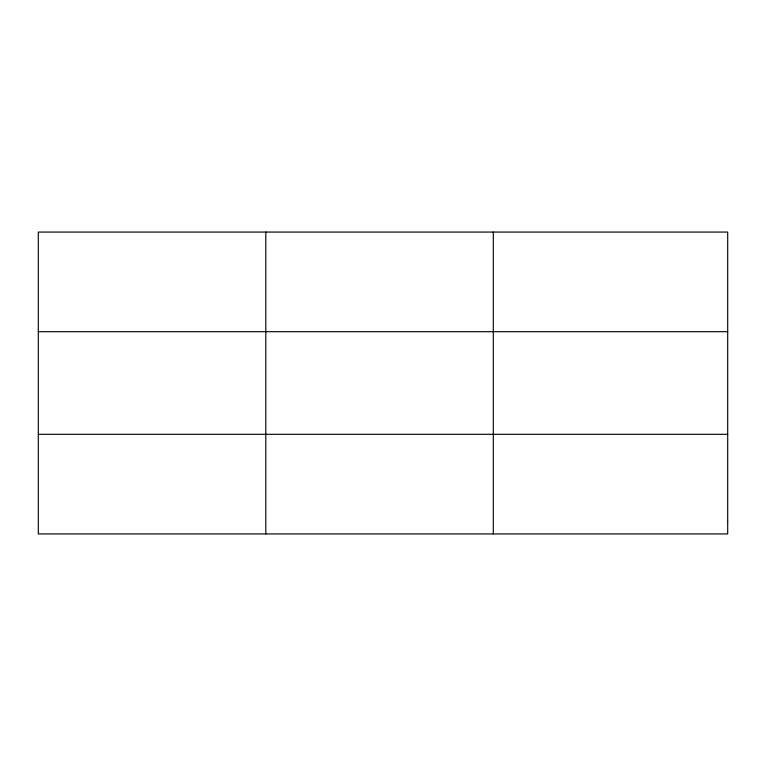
<?xml version="1.0" encoding="UTF-8"?>
<svg xmlns="http://www.w3.org/2000/svg" width="766" height="766" viewBox="0 0 766 766"><rect width="100%" height="100%" fill="white"/><g stroke="black" fill="none" stroke-linecap="round" stroke-linejoin="round"><path stroke-width="1.15" d="M265.802 232.069L265.802 533.931M493.304 232.069L493.304 533.931M38.3 331.688L727.7 331.688M38.3 434.312L727.7 434.312M727.7 521.474L727.7 533.931L38.3 533.931L38.3 232.069L727.7 232.069L727.7 521.474"/></g></svg>
